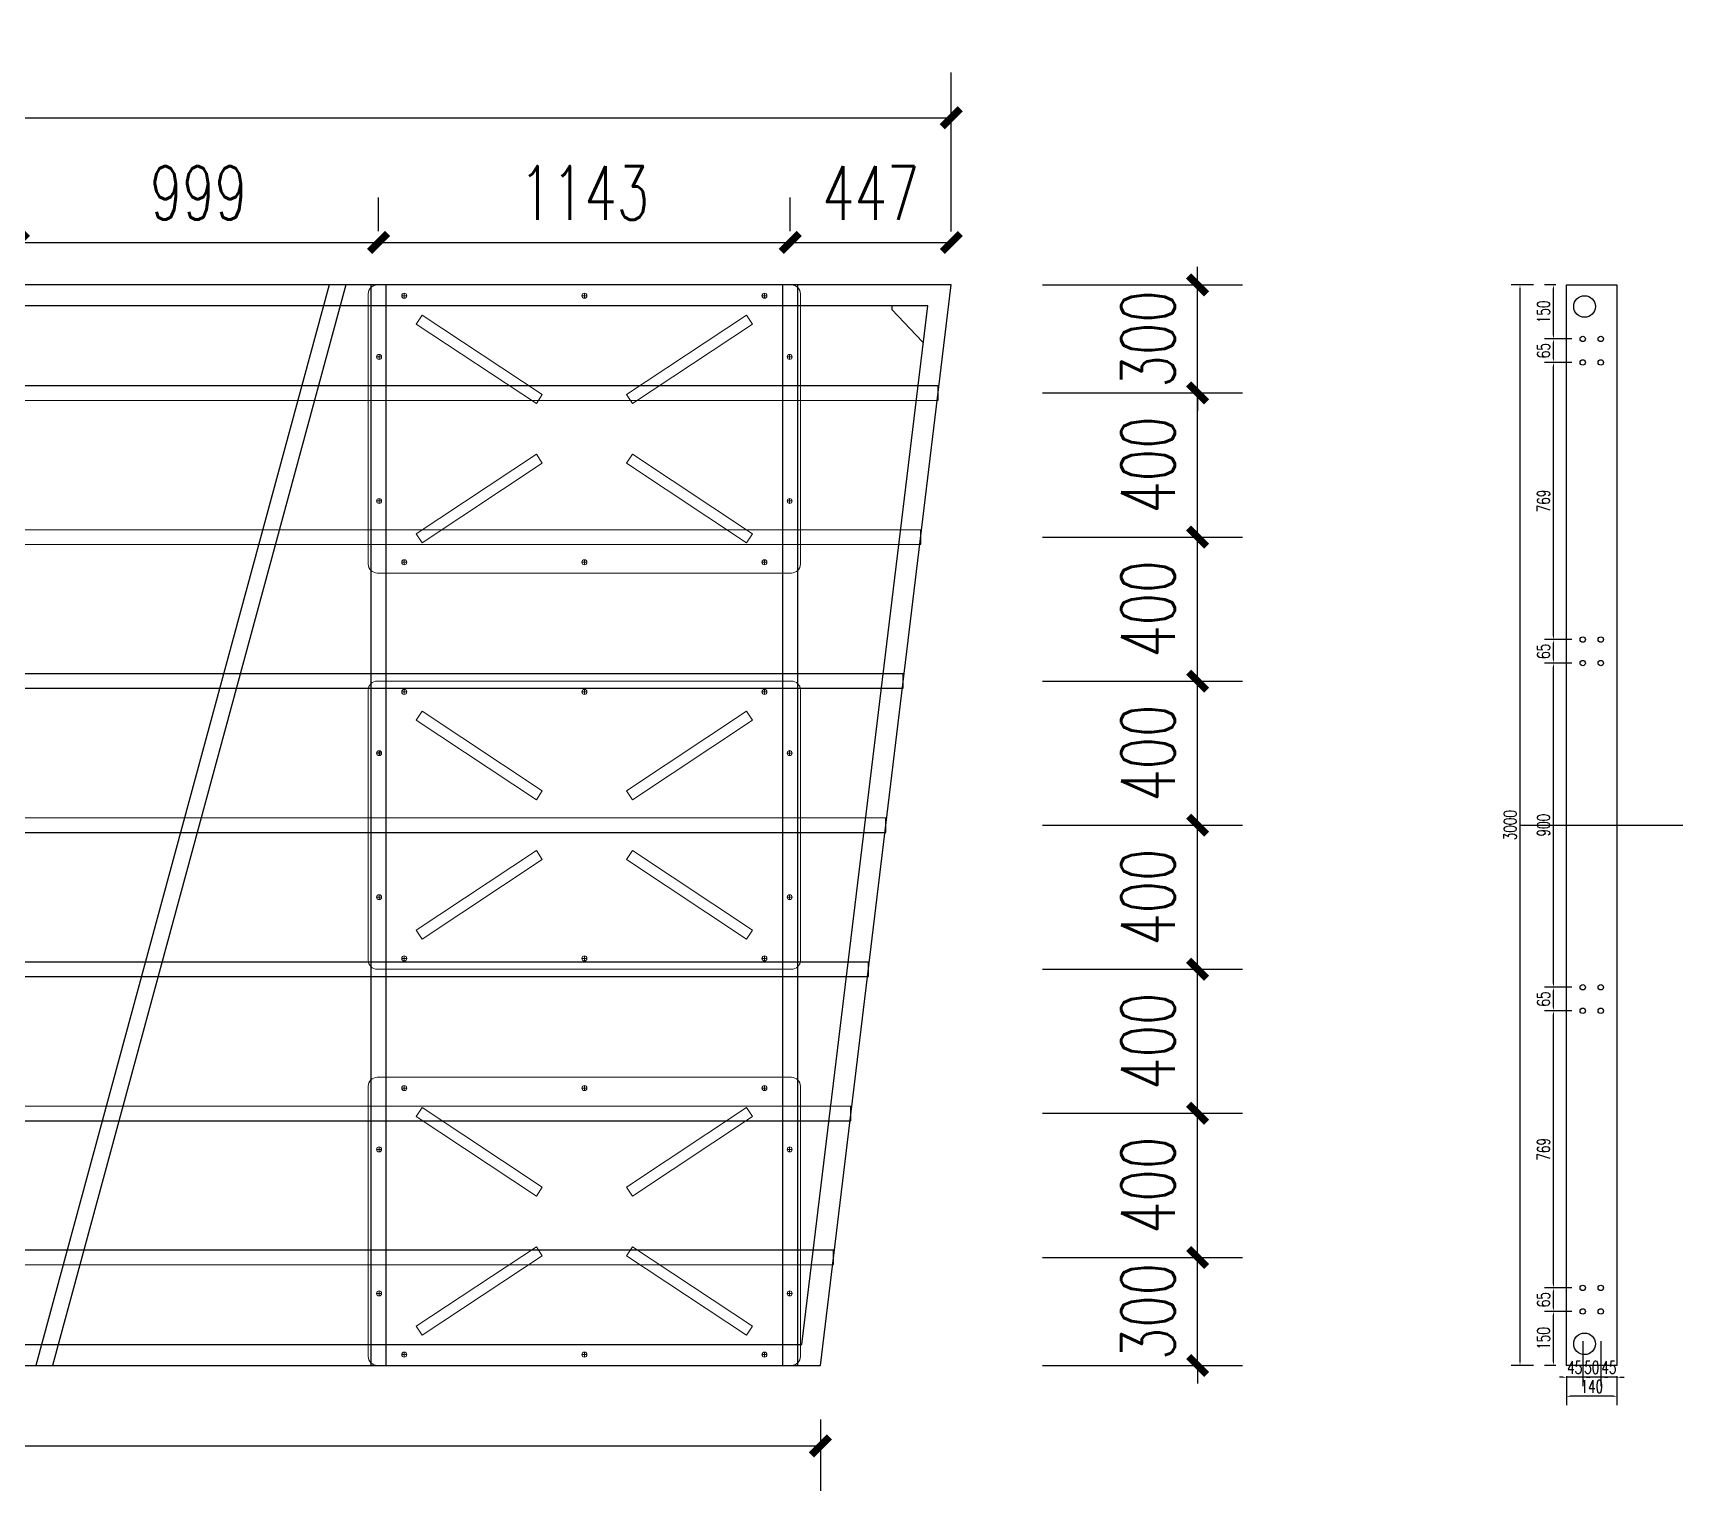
# Model space of a CAD drawing. Extents: x 1254079 to 1500931, y -102737 to 142253.
# Drawn here: x 1340856 to 1345437, y 22656 to 26704 of the extents above; entities that cross this region are included whole.
import ezdxf

# ---------------------------------------------------------------- set-up
doc = ezdxf.new("R2010")
doc.units = 0
doc.header["$LTSCALE"] = 1000
doc.header["$MEASUREMENT"] = 0
for name, color, linetype in [('14#槽钢', 3, 'Continuous'), ('PUB_DIM', 3, 'Continuous'), ('W-float bowl浮筒', 253, 'Continuous'), ('W-FLOAT_BOWL浮筒', 253, 'Continuous'), ('W-STEEL_FRAME钢架', 3, 'Continuous'), ('W-STEEL_KEEL钢龙骨', 5, 'Continuous')]:
    doc.layers.add(name, color=color, linetype=linetype)
doc.styles.add('_TCH_DIM_T3', font='SIMPLEX', dxfattribs={"width": 0.705882, "bigfont": 'GBCBIG'})
doc.styles.add('STANDARD_T3', font='simplex.shx', dxfattribs={"width": 0.7, "bigfont": 'gbcbig.shx'})
doc.dimstyles.new('_TCH_ARCH&&50', dxfattribs={"dimtxt": 148.75, "dimasz": 50, "dimexe": 125, "dimexo": 150, "dimgap": 63.125, "dimtad": 1, "dimdec": 0, "dimzin": 0, "dimdsep": 46, "dimtxsty": '_TCH_DIM_T3', "dimblk": 'ARCHTICK', "dimcen": 0.09, "dimclrt": 7, "dimazin": 2, "dimtfac": 1, "dimtdec": 0, "dimtix": 1, "dimtmove": 2, "dimatfit": 3, "dimfxl": 0, "dimtolj": 1, "dimtzin": 0, "dimarcsym": 0})
doc.dimstyles.new('W&&10', dxfattribs={"dimtxt": 35, "dimasz": 10, "dimexe": 25, "dimexo": 30, "dimgap": 10, "dimtad": 1, "dimdec": 0, "dimzin": 0, "dimdsep": 46, "dimtxsty": 'STANDARD_T3', "dimcen": 0.09, "dimclrd": 1, "dimclre": 1, "dimclrt": 7, "dimazin": 2, "dimtfac": 1, "dimtdec": 0, "dimtix": 1, "dimtmove": 2, "dimatfit": 3, "dimfxl": 0, "dimtolj": 1, "dimtzin": 0, "dimarcsym": 0})

# ---------------------------------------------------------------- blocks, each defined once
blk = doc.blocks.new('*D277')
at = {"layer": 'Defpoints', "color": 0, "transparency": 16777216}
for p in [(1345076.9, 23154.2), (1345158.3, 23154.2), (1345113.3, 23004.2)]:
    blk.add_point(p, dxfattribs=at)
at = {"layer": 'W-STEEL_FRAME钢架', "color": 1, "lineweight": -2, "transparency": 16777216}
for p, q in [((1345128.3, 23154.2), (1345051.9, 23154.2)), ((1345076.9, 23014.2), (1345076.9, 23144.2)), ((1345083.3, 23004.2), (1345051.9, 23004.2))]:
    blk.add_line(p, q, dxfattribs=at)
at = {"layer": 'W-STEEL_FRAME钢架', "color": 1, "transparency": 16777216}
for points in [[(1345075.3, 23144.2), (1345078.6, 23144.2), (1345076.9, 23154.2)], [(1345075.3, 23014.2), (1345078.6, 23014.2), (1345076.9, 23004.2)]]:
    blk.add_solid(points, dxfattribs=at)
at = {"layer": 'W-STEEL_FRAME钢架', "color": 7, "transparency": 16777216, "insert": (1345049.4, 23079.2), "char_height": 35, "attachment_point": 5, "rotation": 90, "style": 'STANDARD_T3'}
blk.add_mtext('\\A1;150', dxfattribs=at)
blk = doc.blocks.new('*D278')
at = {"layer": 'Defpoints', "color": 0, "transparency": 16777216}
for p in [(1345076.9, 23219.5), (1345158.3, 23219.5), (1345158.3, 23154.2)]:
    blk.add_point(p, dxfattribs=at)
at = {"layer": 'W-STEEL_FRAME钢架', "color": 1, "lineweight": -2, "transparency": 16777216}
for p, q in [((1345128.3, 23219.5), (1345051.9, 23219.5)), ((1345076.9, 23164.2), (1345076.9, 23209.5)), ((1345128.3, 23154.2), (1345051.9, 23154.2))]:
    blk.add_line(p, q, dxfattribs=at)
at = {"layer": 'W-STEEL_FRAME钢架', "color": 1, "transparency": 16777216}
for points in [[(1345075.3, 23209.5), (1345078.6, 23209.5), (1345076.9, 23219.5)], [(1345075.3, 23164.2), (1345078.6, 23164.2), (1345076.9, 23154.2)]]:
    blk.add_solid(points, dxfattribs=at)
at = {"layer": 'W-STEEL_FRAME钢架', "color": 7, "transparency": 16777216, "insert": (1345049.4, 23186.8), "char_height": 35, "attachment_point": 5, "rotation": 90, "style": 'STANDARD_T3'}
blk.add_mtext('\\A1;65', dxfattribs=at)
blk = doc.blocks.new('*D279')
at = {"layer": 'Defpoints', "color": 0, "transparency": 16777216}
for p in [(1345076.9, 23988.8), (1345158.3, 23988.8), (1345158.3, 23219.5)]:
    blk.add_point(p, dxfattribs=at)
at = {"layer": 'W-STEEL_FRAME钢架', "color": 1, "lineweight": -2, "transparency": 16777216}
for p, q in [((1345128.3, 23988.8), (1345051.9, 23988.8)), ((1345076.9, 23229.5), (1345076.9, 23978.8)), ((1345128.3, 23219.5), (1345051.9, 23219.5))]:
    blk.add_line(p, q, dxfattribs=at)
at = {"layer": 'W-STEEL_FRAME钢架', "color": 1, "transparency": 16777216}
for points in [[(1345075.3, 23978.8), (1345078.6, 23978.8), (1345076.9, 23988.8)], [(1345075.3, 23229.5), (1345078.6, 23229.5), (1345076.9, 23219.5)]]:
    blk.add_solid(points, dxfattribs=at)
at = {"layer": 'W-STEEL_FRAME钢架', "color": 7, "transparency": 16777216, "insert": (1345049.4, 23604.2), "char_height": 35, "attachment_point": 5, "rotation": 90, "style": 'STANDARD_T3'}
blk.add_mtext('\\A1;769', dxfattribs=at)
blk = doc.blocks.new('*D280')
at = {"layer": 'Defpoints', "color": 0, "transparency": 16777216}
for p in [(1345076.9, 24054.2), (1345158.3, 24054.2), (1345158.3, 23988.8)]:
    blk.add_point(p, dxfattribs=at)
at = {"layer": 'W-STEEL_FRAME钢架', "color": 1, "lineweight": -2, "transparency": 16777216}
for p, q in [((1345128.3, 24054.2), (1345051.9, 24054.2)), ((1345076.9, 23998.8), (1345076.9, 24044.2)), ((1345128.3, 23988.8), (1345051.9, 23988.8))]:
    blk.add_line(p, q, dxfattribs=at)
at = {"layer": 'W-STEEL_FRAME钢架', "color": 1, "transparency": 16777216}
for points in [[(1345075.3, 24044.2), (1345078.6, 24044.2), (1345076.9, 24054.2)], [(1345075.3, 23998.8), (1345078.6, 23998.8), (1345076.9, 23988.8)]]:
    blk.add_solid(points, dxfattribs=at)
at = {"layer": 'W-STEEL_FRAME钢架', "color": 7, "transparency": 16777216, "insert": (1345049.4, 24021.5), "char_height": 35, "attachment_point": 5, "rotation": 90, "style": 'STANDARD_T3'}
blk.add_mtext('\\A1;65', dxfattribs=at)
blk = doc.blocks.new('*D281')
at = {"layer": 'Defpoints', "color": 0, "transparency": 16777216}
for p in [(1345076.9, 24954.2), (1345158.3, 24954.2), (1345158.3, 24054.2)]:
    blk.add_point(p, dxfattribs=at)
at = {"layer": 'W-STEEL_FRAME钢架', "color": 1, "lineweight": -2, "transparency": 16777216}
for p, q in [((1345128.3, 24954.2), (1345051.9, 24954.2)), ((1345076.9, 24064.2), (1345076.9, 24944.2)), ((1345128.3, 24054.2), (1345051.9, 24054.2))]:
    blk.add_line(p, q, dxfattribs=at)
at = {"layer": 'W-STEEL_FRAME钢架', "color": 1, "transparency": 16777216}
for points in [[(1345075.3, 24944.2), (1345078.6, 24944.2), (1345076.9, 24954.2)], [(1345075.3, 24064.2), (1345078.6, 24064.2), (1345076.9, 24054.2)]]:
    blk.add_solid(points, dxfattribs=at)
at = {"layer": 'W-STEEL_FRAME钢架', "color": 7, "transparency": 16777216, "insert": (1345049.4, 24504.2), "char_height": 35, "attachment_point": 5, "rotation": 90, "style": 'STANDARD_T3'}
blk.add_mtext('\\A1;900', dxfattribs=at)
blk = doc.blocks.new('*D282')
at = {"layer": 'Defpoints', "color": 0, "transparency": 16777216}
for p in [(1345076.9, 25854.2), (1345158.3, 25854.2), (1345158.3, 25788.8)]:
    blk.add_point(p, dxfattribs=at)
at = {"layer": 'W-STEEL_FRAME钢架', "color": 1, "lineweight": -2, "transparency": 16777216}
for p, q in [((1345128.3, 25854.2), (1345051.9, 25854.2)), ((1345076.9, 25798.8), (1345076.9, 25844.2)), ((1345128.3, 25788.8), (1345051.9, 25788.8))]:
    blk.add_line(p, q, dxfattribs=at)
at = {"layer": 'W-STEEL_FRAME钢架', "color": 1, "transparency": 16777216}
for points in [[(1345075.3, 25844.2), (1345078.6, 25844.2), (1345076.9, 25854.2)], [(1345075.3, 25798.8), (1345078.6, 25798.8), (1345076.9, 25788.8)]]:
    blk.add_solid(points, dxfattribs=at)
at = {"layer": 'W-STEEL_FRAME钢架', "color": 7, "transparency": 16777216, "insert": (1345049.4, 25821.5), "char_height": 35, "attachment_point": 5, "rotation": 90, "style": 'STANDARD_T3'}
blk.add_mtext('\\A1;65', dxfattribs=at)
blk = doc.blocks.new('*D283')
at = {"layer": 'Defpoints', "color": 0, "transparency": 16777216}
for p in [(1345076.9, 26004.2), (1345113.3, 26004.2), (1345158.3, 25854.2)]:
    blk.add_point(p, dxfattribs=at)
at = {"layer": 'W-STEEL_FRAME钢架', "color": 1, "lineweight": -2, "transparency": 16777216}
for p, q in [((1345083.3, 26004.2), (1345051.9, 26004.2)), ((1345076.9, 25864.2), (1345076.9, 25994.2)), ((1345128.3, 25854.2), (1345051.9, 25854.2))]:
    blk.add_line(p, q, dxfattribs=at)
at = {"layer": 'W-STEEL_FRAME钢架', "color": 1, "transparency": 16777216}
for points in [[(1345075.3, 25994.2), (1345078.6, 25994.2), (1345076.9, 26004.2)], [(1345075.3, 25864.2), (1345078.6, 25864.2), (1345076.9, 25854.2)]]:
    blk.add_solid(points, dxfattribs=at)
at = {"layer": 'W-STEEL_FRAME钢架', "color": 7, "transparency": 16777216, "insert": (1345049.4, 25929.2), "char_height": 35, "attachment_point": 5, "rotation": 90, "style": 'STANDARD_T3'}
blk.add_mtext('\\A1;150', dxfattribs=at)
blk = doc.blocks.new('*D284')
at = {"layer": 'Defpoints', "color": 0, "transparency": 16777216}
for p in [(1345113.3, 23004.2), (1345253.3, 23004.2), (1345113.3, 22918.6)]:
    blk.add_point(p, dxfattribs=at)
at = {"layer": 'W-STEEL_FRAME钢架', "color": 1, "lineweight": -2, "transparency": 16777216}
for p, q in [((1345113.3, 22974.2), (1345113.3, 22893.6)), ((1345253.3, 22974.2), (1345253.3, 22893.6)), ((1345243.3, 22918.6), (1345123.3, 22918.6))]:
    blk.add_line(p, q, dxfattribs=at)
at = {"layer": 'W-STEEL_FRAME钢架', "color": 1, "transparency": 16777216}
for points in [[(1345123.3, 22920.3), (1345123.3, 22916.9), (1345113.3, 22918.6)], [(1345243.3, 22920.3), (1345243.3, 22916.9), (1345253.3, 22918.6)]]:
    blk.add_solid(points, dxfattribs=at)
at = {"layer": 'W-STEEL_FRAME钢架', "color": 7, "transparency": 16777216, "insert": (1345183.3, 22946.1), "char_height": 35, "attachment_point": 5, "style": 'STANDARD_T3'}
blk.add_mtext('\\A1;140', dxfattribs=at)
blk = doc.blocks.new('*D285')
at = {"layer": 'Defpoints', "color": 0, "transparency": 16777216}
for p in [(1345208.3, 23154.2), (1345253.3, 23004.2), (1345208.3, 22971.4)]:
    blk.add_point(p, dxfattribs=at)
at = {"layer": 'W-STEEL_FRAME钢架', "color": 1, "lineweight": -2, "transparency": 16777216}
for p, q in [((1345208.3, 23071.4), (1345208.3, 22946.4)), ((1345198.3, 22971.4), (1345188.3, 22971.4)), ((1345253.3, 22971.4), (1345208.3, 22971.4)), ((1345253.3, 22974.2), (1345253.3, 22946.4)), ((1345263.3, 22971.4), (1345273.3, 22971.4))]:
    blk.add_line(p, q, dxfattribs=at)
at = {"layer": 'W-STEEL_FRAME钢架', "color": 1, "transparency": 16777216}
for points in [[(1345198.3, 22973.1), (1345198.3, 22969.8), (1345208.3, 22971.4)], [(1345263.3, 22973.1), (1345263.3, 22969.8), (1345253.3, 22971.4)]]:
    blk.add_solid(points, dxfattribs=at)
at = {"layer": 'W-STEEL_FRAME钢架', "color": 7, "transparency": 16777216, "insert": (1345230.8, 22998.9), "char_height": 35, "attachment_point": 5, "style": 'STANDARD_T3'}
blk.add_mtext('\\A1;45', dxfattribs=at)
blk = doc.blocks.new('*D286')
at = {"layer": 'Defpoints', "color": 0, "transparency": 16777216}
for p in [(1345158.3, 23154.2), (1345208.3, 23154.2), (1345158.3, 22971.4)]:
    blk.add_point(p, dxfattribs=at)
at = {"layer": 'W-STEEL_FRAME钢架', "color": 1, "lineweight": -2, "transparency": 16777216}
for p, q in [((1345158.3, 23071.4), (1345158.3, 22946.4)), ((1345208.3, 23071.4), (1345208.3, 22946.4)), ((1345148.3, 22971.4), (1345138.3, 22971.4)), ((1345208.3, 22971.4), (1345158.3, 22971.4)), ((1345218.3, 22971.4), (1345228.3, 22971.4))]:
    blk.add_line(p, q, dxfattribs=at)
at = {"layer": 'W-STEEL_FRAME钢架', "color": 1, "transparency": 16777216}
for points in [[(1345148.3, 22973.1), (1345148.3, 22969.8), (1345158.3, 22971.4)], [(1345218.3, 22973.1), (1345218.3, 22969.8), (1345208.3, 22971.4)]]:
    blk.add_solid(points, dxfattribs=at)
at = {"layer": 'W-STEEL_FRAME钢架', "color": 7, "transparency": 16777216, "insert": (1345183.3, 22998.9), "char_height": 35, "attachment_point": 5, "style": 'STANDARD_T3'}
blk.add_mtext('\\A1;50', dxfattribs=at)
blk = doc.blocks.new('*D177')
at = {"layer": 'Defpoints', "color": 0, "transparency": 16777216}
for p in [(1345158.3, 23154.2), (1345113.3, 23004.2), (1345113.3, 22971.4)]:
    blk.add_point(p, dxfattribs=at)
at = {"layer": 'W-STEEL_FRAME钢架', "color": 1, "lineweight": -2, "transparency": 16777216}
for p, q in [((1345158.3, 23071.4), (1345158.3, 22946.4)), ((1345103.3, 22971.4), (1345093.3, 22971.4)), ((1345113.3, 22974.2), (1345113.3, 22946.4)), ((1345158.3, 22971.4), (1345113.3, 22971.4)), ((1345168.3, 22971.4), (1345178.3, 22971.4))]:
    blk.add_line(p, q, dxfattribs=at)
at = {"layer": 'W-STEEL_FRAME钢架', "color": 1, "transparency": 16777216}
for points in [[(1345103.3, 22973.1), (1345103.3, 22969.8), (1345113.3, 22971.4)], [(1345168.3, 22973.1), (1345168.3, 22969.8), (1345158.3, 22971.4)]]:
    blk.add_solid(points, dxfattribs=at)
at = {"layer": 'W-STEEL_FRAME钢架', "color": 7, "transparency": 16777216, "insert": (1345135.8, 22998.9), "char_height": 35, "attachment_point": 5, "style": 'STANDARD_T3'}
blk.add_mtext('\\A1;45', dxfattribs=at)
blk = doc.blocks.new('*D178')
at = {"layer": 'Defpoints', "color": 0, "transparency": 16777216}
for p in [(1344984.1, 26004.2), (1345051.9, 26004.2), (1345051.9, 23004.2)]:
    blk.add_point(p, dxfattribs=at)
at = {"layer": 'W-STEEL_FRAME钢架', "color": 1, "lineweight": -2, "transparency": 16777216}
for p, q in [((1345021.9, 26004.2), (1344959.1, 26004.2)), ((1344984.1, 23014.2), (1344984.1, 25994.2)), ((1345021.9, 23004.2), (1344959.1, 23004.2))]:
    blk.add_line(p, q, dxfattribs=at)
at = {"layer": 'W-STEEL_FRAME钢架', "color": 1, "transparency": 16777216}
for points in [[(1344982.4, 25994.2), (1344985.7, 25994.2), (1344984.1, 26004.2)], [(1344982.4, 23014.2), (1344985.7, 23014.2), (1344984.1, 23004.2)]]:
    blk.add_solid(points, dxfattribs=at)
at = {"layer": 'W-STEEL_FRAME钢架', "color": 7, "transparency": 16777216, "insert": (1344956.6, 24504.2), "char_height": 35, "attachment_point": 5, "rotation": 90, "style": 'STANDARD_T3'}
blk.add_mtext('\\A1;3000', dxfattribs=at)
blk = doc.blocks.new('*D287')
at = {"layer": 'Defpoints', "color": 0, "transparency": 16777216}
for p in [(1345076.9, 25019.5), (1345158.3, 25019.5), (1345158.3, 24954.2)]:
    blk.add_point(p, dxfattribs=at)
at = {"layer": 'W-STEEL_FRAME钢架', "color": 1, "lineweight": -2, "transparency": 16777216}
for p, q in [((1345128.3, 25019.5), (1345051.9, 25019.5)), ((1345076.9, 24964.2), (1345076.9, 25009.5)), ((1345128.3, 24954.2), (1345051.9, 24954.2))]:
    blk.add_line(p, q, dxfattribs=at)
at = {"layer": 'W-STEEL_FRAME钢架', "color": 1, "transparency": 16777216}
for points in [[(1345075.3, 25009.5), (1345078.6, 25009.5), (1345076.9, 25019.5)], [(1345075.3, 24964.2), (1345078.6, 24964.2), (1345076.9, 24954.2)]]:
    blk.add_solid(points, dxfattribs=at)
at = {"layer": 'W-STEEL_FRAME钢架', "color": 7, "transparency": 16777216, "insert": (1345049.4, 24986.8), "char_height": 35, "attachment_point": 5, "rotation": 90, "style": 'STANDARD_T3'}
blk.add_mtext('\\A1;65', dxfattribs=at)
blk = doc.blocks.new('*D288')
at = {"layer": 'Defpoints', "color": 0, "transparency": 16777216}
for p in [(1345076.9, 25788.8), (1345113.3, 25788.8), (1345158.3, 25019.5)]:
    blk.add_point(p, dxfattribs=at)
at = {"layer": 'W-STEEL_FRAME钢架', "color": 1, "lineweight": -2, "transparency": 16777216}
for p, q in [((1345083.3, 25788.8), (1345051.9, 25788.8)), ((1345076.9, 25029.5), (1345076.9, 25778.8)), ((1345128.3, 25019.5), (1345051.9, 25019.5))]:
    blk.add_line(p, q, dxfattribs=at)
at = {"layer": 'W-STEEL_FRAME钢架', "color": 1, "transparency": 16777216}
for points in [[(1345075.3, 25778.8), (1345078.6, 25778.8), (1345076.9, 25788.8)], [(1345075.3, 25029.5), (1345078.6, 25029.5), (1345076.9, 25019.5)]]:
    blk.add_solid(points, dxfattribs=at)
at = {"layer": 'W-STEEL_FRAME钢架', "color": 7, "transparency": 16777216, "insert": (1345049.4, 25404.2), "char_height": 35, "attachment_point": 5, "rotation": 90, "style": 'STANDARD_T3'}
blk.add_mtext('\\A1;769', dxfattribs=at)
blk = doc.blocks.new('_ArchTick')
at = {"color": 0, "linetype": 'ByBlock', "const_width": 0.4}
blk.add_lwpolyline([(-0.5, -0.5), (0.5, 0.5)], dxfattribs=at)
blk = doc.blocks.new('*D1032')
at = {"layer": 'Defpoints', "color": 0, "transparency": 16777216}
for p in [(1341814.9, 26122.1), (1340815.4, 26003.2), (1341814.9, 26003.1)]:
    blk.add_point(p, dxfattribs=at)
at = {"layer": 'PUB_DIM', "color": 0, "lineweight": -2, "transparency": 16777216}
for p, q in [((1340815.5, 26153.2), (1340815.5, 26247.3)), ((1341814.9, 26153.1), (1341814.9, 26247.1)), ((1340815.5, 26122.3), (1341814.9, 26122.1))]:
    blk.add_line(p, q, dxfattribs=at)
at = {"layer": 'PUB_DIM', "color": 0, "lineweight": -2, "transparency": 16777216, "xscale": 50, "yscale": 50, "zscale": 50}
for p, rotation in [((1340815.5, 26122.3), 179.9900889624642), ((1341814.9, 26122.1), 359.9900889624643)]:
    blk.add_blockref('_ArchTick', p, dxfattribs=dict(at, rotation=rotation))
at = {"layer": 'PUB_DIM', "color": 7, "transparency": 16777216, "insert": (1341315.2, 26259.7), "char_height": 148.75, "attachment_point": 5, "rotation": 359.9901, "style": '_TCH_DIM_T3'}
blk.add_mtext('\\A1;999', dxfattribs=at)
blk = doc.blocks.new('*D1033')
at = {"layer": 'Defpoints', "color": 0, "transparency": 16777216}
for p in [(1342957.9, 26121.9), (1341814.9, 26003.1), (1342957.9, 26002.9)]:
    blk.add_point(p, dxfattribs=at)
at = {"layer": 'PUB_DIM', "color": 0, "lineweight": -2, "transparency": 16777216}
for p, q in [((1341814.9, 26153.1), (1341814.9, 26247.1)), ((1342957.9, 26152.9), (1342957.9, 26246.9)), ((1341814.9, 26122.1), (1342957.9, 26121.9))]:
    blk.add_line(p, q, dxfattribs=at)
at = {"layer": 'PUB_DIM', "color": 0, "lineweight": -2, "transparency": 16777216, "xscale": 50, "yscale": 50, "zscale": 50}
for p, rotation in [((1341814.9, 26122.1), 179.9900889624645), ((1342957.9, 26121.9), 359.9900889624645)]:
    blk.add_blockref('_ArchTick', p, dxfattribs=dict(at, rotation=rotation))
at = {"layer": 'PUB_DIM', "color": 7, "transparency": 16777216, "insert": (1342386.4, 26259.5), "char_height": 148.75, "attachment_point": 5, "rotation": 359.9901, "style": '_TCH_DIM_T3'}
blk.add_mtext('\\A1;1143', dxfattribs=at)
blk = doc.blocks.new('*D1034')
at = {"layer": 'Defpoints', "color": 0, "transparency": 16777216}
for p in [(1343405.2, 26121.8), (1342957.9, 26002.9), (1343405.2, 26002.8)]:
    blk.add_point(p, dxfattribs=at)
at = {"layer": 'PUB_DIM', "color": 0, "lineweight": -2, "transparency": 16777216}
for p, q in [((1342957.9, 26152.9), (1342957.9, 26246.9)), ((1343405.2, 26152.8), (1343405.2, 26246.8)), ((1342957.9, 26121.9), (1343405.2, 26121.8))]:
    blk.add_line(p, q, dxfattribs=at)
at = {"layer": 'PUB_DIM', "color": 0, "lineweight": -2, "transparency": 16777216, "xscale": 50, "yscale": 50, "zscale": 50}
for p, rotation in [((1342957.9, 26121.9), 179.9900889624641), ((1343405.2, 26121.8), 359.990088962464)]:
    blk.add_blockref('_ArchTick', p, dxfattribs=dict(at, rotation=rotation))
at = {"layer": 'PUB_DIM', "color": 7, "transparency": 16777216, "insert": (1343181.6, 26259.3), "char_height": 148.75, "attachment_point": 5, "rotation": 359.9901, "style": '_TCH_DIM_T3'}
blk.add_mtext('\\A1;447', dxfattribs=at)
blk = doc.blocks.new('*D1035')
at = {"layer": 'Defpoints', "color": 0, "transparency": 16777216}
for p in [(1343508.5, 23304.1), (1344089, 23304.1), (1343508.5, 23004.2)]:
    blk.add_point(p, dxfattribs=at)
at = {"layer": 'PUB_DIM', "color": 0, "lineweight": -2, "transparency": 16777216}
for p, q in [((1344089, 23304.1), (1344089, 23354.1)), ((1343658.5, 23304.1), (1344214, 23304.1)), ((1344089, 23004.2), (1344089, 23304.1)), ((1343658.5, 23004.2), (1344214, 23004.2)), ((1344089, 23004.2), (1344089, 22954.2))]:
    blk.add_line(p, q, dxfattribs=at)
at = {"layer": 'PUB_DIM', "color": 0, "lineweight": -2, "transparency": 16777216, "xscale": 50, "yscale": 50, "zscale": 50}
for p, rotation in [((1344089, 23304.1), 269.9992561467271), ((1344089, 23004.2), 89.9992561467271)]:
    blk.add_blockref('_ArchTick', p, dxfattribs=dict(at, rotation=rotation))
at = {"layer": 'PUB_DIM', "color": 7, "transparency": 16777216, "insert": (1343951.5, 23154.1), "char_height": 148.75, "attachment_point": 5, "rotation": 89.9993, "style": '_TCH_DIM_T3'}
blk.add_mtext('\\A1;300', dxfattribs=at)
blk = doc.blocks.new('*D1036')
at = {"layer": 'Defpoints', "color": 0, "transparency": 16777216}
for p in [(1343508.5, 23704.2), (1344089, 23704.2), (1343508.5, 23304.1)]:
    blk.add_point(p, dxfattribs=at)
at = {"layer": 'PUB_DIM', "color": 0, "lineweight": -2, "transparency": 16777216}
for p, q in [((1343658.5, 23704.2), (1344214, 23704.2)), ((1344089, 23304.1), (1344089, 23704.2)), ((1343658.5, 23304.1), (1344214, 23304.1))]:
    blk.add_line(p, q, dxfattribs=at)
at = {"layer": 'PUB_DIM', "color": 0, "lineweight": -2, "transparency": 16777216, "xscale": 50, "yscale": 50, "zscale": 50}
for p, rotation in [((1344089, 23704.2), 89.99925614672695), ((1344089, 23304.1), 269.999256146727)]:
    blk.add_blockref('_ArchTick', p, dxfattribs=dict(at, rotation=rotation))
at = {"layer": 'PUB_DIM', "color": 7, "transparency": 16777216, "insert": (1343951.5, 23504.1), "char_height": 148.75, "attachment_point": 5, "rotation": 89.9993, "style": '_TCH_DIM_T3'}
blk.add_mtext('\\A1;400', dxfattribs=at)
blk = doc.blocks.new('*D1037')
at = {"layer": 'Defpoints', "color": 0, "transparency": 16777216}
for p in [(1343508.5, 24104.2), (1344089, 24104.2), (1343508.5, 23704.2)]:
    blk.add_point(p, dxfattribs=at)
at = {"layer": 'PUB_DIM', "color": 0, "lineweight": -2, "transparency": 16777216}
for p, q in [((1343658.5, 24104.2), (1344214, 24104.2)), ((1344089, 23704.2), (1344089, 24104.2)), ((1343658.5, 23704.2), (1344214, 23704.2))]:
    blk.add_line(p, q, dxfattribs=at)
at = {"layer": 'PUB_DIM', "color": 0, "lineweight": -2, "transparency": 16777216, "xscale": 50, "yscale": 50, "zscale": 50}
for p, rotation in [((1344089, 24104.2), 89.99925614673225), ((1344089, 23704.2), 269.9992561467323)]:
    blk.add_blockref('_ArchTick', p, dxfattribs=dict(at, rotation=rotation))
at = {"layer": 'PUB_DIM', "color": 7, "transparency": 16777216, "insert": (1343951.5, 23904.2), "char_height": 148.75, "attachment_point": 5, "rotation": 89.9993, "style": '_TCH_DIM_T3'}
blk.add_mtext('\\A1;400', dxfattribs=at)
blk = doc.blocks.new('*D1038')
at = {"layer": 'Defpoints', "color": 0, "transparency": 16777216}
for p in [(1343508.5, 24504.2), (1344089, 24504.2), (1343508.5, 24104.2)]:
    blk.add_point(p, dxfattribs=at)
at = {"layer": 'PUB_DIM', "color": 0, "lineweight": -2, "transparency": 16777216}
for p, q in [((1343658.5, 24504.2), (1344214, 24504.2)), ((1344089, 24104.2), (1344089, 24504.2)), ((1343658.5, 24104.2), (1344214, 24104.2))]:
    blk.add_line(p, q, dxfattribs=at)
at = {"layer": 'PUB_DIM', "color": 0, "lineweight": -2, "transparency": 16777216, "xscale": 50, "yscale": 50, "zscale": 50}
for p, rotation in [((1344089, 24504.2), 89.99925614673371), ((1344089, 24104.2), 269.9992561467337)]:
    blk.add_blockref('_ArchTick', p, dxfattribs=dict(at, rotation=rotation))
at = {"layer": 'PUB_DIM', "color": 7, "transparency": 16777216, "insert": (1343951.5, 24304.2), "char_height": 148.75, "attachment_point": 5, "rotation": 89.9993, "style": '_TCH_DIM_T3'}
blk.add_mtext('\\A1;400', dxfattribs=at)
blk = doc.blocks.new('*D1039')
at = {"layer": 'Defpoints', "color": 0, "transparency": 16777216}
for p in [(1343508.6, 24904.1), (1344089, 24904.1), (1343508.5, 24504.2)]:
    blk.add_point(p, dxfattribs=at)
at = {"layer": 'PUB_DIM', "color": 0, "lineweight": -2, "transparency": 16777216}
for p, q in [((1343658.6, 24904.1), (1344214, 24904.1)), ((1344089, 24504.2), (1344089, 24904.1)), ((1343658.5, 24504.2), (1344214, 24504.2))]:
    blk.add_line(p, q, dxfattribs=at)
at = {"layer": 'PUB_DIM', "color": 0, "lineweight": -2, "transparency": 16777216, "xscale": 50, "yscale": 50, "zscale": 50}
for p, rotation in [((1344089, 24904.1), 89.99925614673371), ((1344089, 24504.2), 269.9992561467337)]:
    blk.add_blockref('_ArchTick', p, dxfattribs=dict(at, rotation=rotation))
at = {"layer": 'PUB_DIM', "color": 7, "transparency": 16777216, "insert": (1343951.5, 24704.2), "char_height": 148.75, "attachment_point": 5, "rotation": 89.9993, "style": '_TCH_DIM_T3'}
blk.add_mtext('\\A1;400', dxfattribs=at)
blk = doc.blocks.new('*D1040')
at = {"layer": 'Defpoints', "color": 0, "transparency": 16777216}
for p in [(1343508.6, 25304.1), (1344089, 25304.1), (1343508.6, 24904.1)]:
    blk.add_point(p, dxfattribs=at)
at = {"layer": 'PUB_DIM', "color": 0, "lineweight": -2, "transparency": 16777216}
for p, q in [((1343658.6, 25304.1), (1344214, 25304.1)), ((1344089, 24904.1), (1344089, 25304.1)), ((1343658.6, 24904.1), (1344214, 24904.1))]:
    blk.add_line(p, q, dxfattribs=at)
at = {"layer": 'PUB_DIM', "color": 0, "lineweight": -2, "transparency": 16777216, "xscale": 50, "yscale": 50, "zscale": 50}
for p, rotation in [((1344089, 25304.1), 89.9992561467015), ((1344089, 24904.1), 269.9992561467015)]:
    blk.add_blockref('_ArchTick', p, dxfattribs=dict(at, rotation=rotation))
at = {"layer": 'PUB_DIM', "color": 7, "transparency": 16777216, "insert": (1343951.5, 25104.1), "char_height": 148.75, "attachment_point": 5, "rotation": 89.9993, "style": '_TCH_DIM_T3'}
blk.add_mtext('\\A1;400', dxfattribs=at)
blk = doc.blocks.new('*D1041')
at = {"layer": 'Defpoints', "color": 0, "transparency": 16777216}
for p in [(1343508.6, 25704.1), (1344089, 25704.1), (1343508.6, 25304.1)]:
    blk.add_point(p, dxfattribs=at)
at = {"layer": 'PUB_DIM', "color": 0, "lineweight": -2, "transparency": 16777216}
for p, q in [((1343658.6, 25704.1), (1344214, 25704.1)), ((1344089, 25304.1), (1344089, 25704.1)), ((1343658.6, 25304.1), (1344214, 25304.1))]:
    blk.add_line(p, q, dxfattribs=at)
at = {"layer": 'PUB_DIM', "color": 0, "lineweight": -2, "transparency": 16777216, "xscale": 50, "yscale": 50, "zscale": 50}
for p, rotation in [((1344089, 25704.1), 89.99925614673093), ((1344089, 25304.1), 269.9992561467309)]:
    blk.add_blockref('_ArchTick', p, dxfattribs=dict(at, rotation=rotation))
at = {"layer": 'PUB_DIM', "color": 7, "transparency": 16777216, "insert": (1343951.5, 25504.1), "char_height": 148.75, "attachment_point": 5, "rotation": 89.9993, "style": '_TCH_DIM_T3'}
blk.add_mtext('\\A1;400', dxfattribs=at)
blk = doc.blocks.new('*D1042')
at = {"layer": 'Defpoints', "color": 0, "transparency": 16777216}
for p in [(1343508.6, 26004.1), (1344089, 26004.1), (1343508.6, 25704.1)]:
    blk.add_point(p, dxfattribs=at)
at = {"layer": 'PUB_DIM', "color": 0, "lineweight": -2, "transparency": 16777216}
for p, q in [((1344089, 26004.1), (1344089, 26054.1)), ((1343658.6, 26004.1), (1344214, 26004.1)), ((1344089, 25704.1), (1344089, 26004.1)), ((1343658.6, 25704.1), (1344214, 25704.1)), ((1344089, 25704.1), (1344089, 25654.1))]:
    blk.add_line(p, q, dxfattribs=at)
at = {"layer": 'PUB_DIM', "color": 0, "lineweight": -2, "transparency": 16777216, "xscale": 50, "yscale": 50, "zscale": 50}
for p, rotation in [((1344089, 26004.1), 269.9992561467388), ((1344089, 25704.1), 89.99925614673876)]:
    blk.add_blockref('_ArchTick', p, dxfattribs=dict(at, rotation=rotation))
at = {"layer": 'PUB_DIM', "color": 7, "transparency": 16777216, "insert": (1343951.5, 25854.1), "char_height": 148.75, "attachment_point": 5, "rotation": 89.9993, "style": '_TCH_DIM_T3'}
blk.add_mtext('\\A1;300', dxfattribs=at)
blk = doc.blocks.new('*D1044')
at = {"layer": 'Defpoints', "color": 0, "transparency": 16777216}
for p in [(1335246.1, 23004.2), (1343041.8, 23004.2), (1343041.8, 22780.7)]:
    blk.add_point(p, dxfattribs=at)
at = {"layer": 'PUB_DIM', "color": 0, "lineweight": -2, "transparency": 16777216}
for p, q in [((1335246.1, 22854.2), (1335246.1, 22655.7)), ((1343041.8, 22854.2), (1343041.8, 22655.7)), ((1335246.1, 22780.7), (1343041.8, 22780.7))]:
    blk.add_line(p, q, dxfattribs=at)
at = {"layer": 'PUB_DIM', "color": 0, "lineweight": -2, "transparency": 16777216, "xscale": 50, "yscale": 50, "zscale": 50, "rotation": 180}
blk.add_blockref('_ArchTick', (1335246.1, 22780.7), dxfattribs=at)
at = {"layer": 'PUB_DIM', "color": 0, "lineweight": -2, "transparency": 16777216, "xscale": 50, "yscale": 50, "zscale": 50}
blk.add_blockref('_ArchTick', (1343041.8, 22780.7), dxfattribs=at)
at = {"layer": 'PUB_DIM', "color": 7, "transparency": 16777216, "insert": (1339143.9, 22918.2), "char_height": 148.75, "attachment_point": 5, "style": '_TCH_DIM_T3'}
blk.add_mtext('\\A1;7796', dxfattribs=at)
blk = doc.blocks.new('*D1045')
at = {"layer": 'Defpoints', "color": 0, "transparency": 16777216}
for p in [(1343405.2, 26468.4), (1334882.7, 26004.3), (1343405.2, 26004.3)]:
    blk.add_point(p, dxfattribs=at)
at = {"layer": 'PUB_DIM', "color": 0, "lineweight": -2, "transparency": 16777216}
for p, q in [((1334882.7, 26154.3), (1334882.7, 26593.4)), ((1343405.2, 26154.3), (1343405.2, 26593.4)), ((1334882.7, 26468.4), (1343405.2, 26468.4))]:
    blk.add_line(p, q, dxfattribs=at)
at = {"layer": 'PUB_DIM', "color": 0, "lineweight": -2, "transparency": 16777216, "xscale": 50, "yscale": 50, "zscale": 50, "rotation": 180}
blk.add_blockref('_ArchTick', (1334882.7, 26468.4), dxfattribs=at)
at = {"layer": 'PUB_DIM', "color": 0, "lineweight": -2, "transparency": 16777216, "xscale": 50, "yscale": 50, "zscale": 50}
blk.add_blockref('_ArchTick', (1343405.2, 26468.4), dxfattribs=at)
at = {"layer": 'PUB_DIM', "color": 7, "transparency": 16777216, "insert": (1339143.9, 26605.9), "char_height": 148.75, "attachment_point": 5, "style": '_TCH_DIM_T3'}
blk.add_mtext('\\A1;8522', dxfattribs=at)
blk = doc.blocks.new('$matou$00000145')
at = {"layer": 'W-float bowl浮筒', "lineweight": 0}
for p, q in [((-600, -375), (-600, 375)), ((-575, 400), (575, 400)), ((-507, 370), (-493, 370)), ((-500, 377), (-500, 363)), ((-7, 370), (7, 370)), ((0, 377), (0, 363)), ((493, 370), (507, 370)), ((500, 377), (500, 363)), ((600, 375), (600, -375)), ((-577, 200), (-563, 200)), ((-570, 207), (-570, 193)), ((563, 200), (577, 200)), ((570, 207), (570, 193)), ((-577, -200), (-563, -200)), ((-570, -193), (-570, -207)), ((563, -200), (577, -200)), ((570, -193), (570, -207)), ((-500, -377), (-500, -363)), ((0, -377), (0, -363)), ((500, -377), (500, -363)), ((575, -400), (-575, -400)), ((-507, -370), (-493, -370)), ((-7, -370), (7, -370)), ((493, -370), (507, -370))]:
    blk.add_line(p, q, dxfattribs=at)
at = {"layer": 'W-float bowl浮筒', "lineweight": 0, "ltscale": 100}
for points in [[(-450.2, 316.3), (-116.8, 95.4), (-133.3, 70.3), (-466.8, 291.3)], [(450.2, 316.3), (116.8, 95.4), (133.3, 70.3), (466.8, 291.3)], [(-450.2, -316.3), (-116.8, -95.4), (-133.3, -70.3), (-466.8, -291.3)], [(450.2, -316.3), (116.8, -95.4), (133.3, -70.3), (466.8, -291.3)]]:
    blk.add_lwpolyline(points, close=True, dxfattribs=at)
at = {"layer": 'W-float bowl浮筒', "lineweight": 0}
for centre in [(-500, 370), (0, 370), (500, 370), (-570, 200), (570, 200), (-570, -200), (570, -200), (-500, -370), (0, -370), (500, -370)]:
    blk.add_circle(centre, 7, dxfattribs=at)
for centre, start, end in [((-575, 375), 90, 180), ((575, 375), 0, 90), ((-575, -375), 180, 270), ((575, -375), 270, 0)]:
    blk.add_arc(centre, 25, start, end, dxfattribs=at)

msp = doc.modelspace()

# ---------------------------------------------------------------- linework, layer by layer
at = {"layer": '14#槽钢'}
for points in [[(1343405.2, 26004.3), (1334882.7, 26004.3), (1335246.1, 23004.2), (1343041.8, 23004.2)], [(1343339.7, 25946.3), (1334948.2, 25946.3), (1335297.5, 23062.2), (1342990.4, 23062.2)]]:
    msp.add_lwpolyline(points, close=True, dxfattribs=at)
at = {"layer": 'PUB_DIM'}
for p, q in [((1341823.4, 24704.2), (1341809.4, 24704.2)), ((1341816.4, 24711.2), (1341816.4, 24697.2))]:
    msp.add_line(p, q, dxfattribs=at)
at = {"layer": 'W-STEEL_FRAME钢架'}
for p, q in [((1341677.7, 26004.3), (1340863.7, 23004.3)), ((1341724.2, 26004.3), (1340910.2, 23004.3)), ((1344984.1, 24504.2), (1345436.6, 24504.2))]:
    msp.add_line(p, q, dxfattribs=at)
for points in [[(1341836.4, 26004.2), (1341793.4, 26004.2), (1341793.4, 23004.2), (1341836.4, 23004.2)], [(1342979.4, 26004.2), (1342936.4, 26004.2), (1342936.4, 23004.2), (1342979.4, 23004.2)], [(1345113.3, 23004.2), (1345113.3, 26004.2), (1345253.3, 26004.2), (1345253.3, 23004.2)]]:
    msp.add_lwpolyline(points, close=True, dxfattribs=at)
at = {"layer": 'W-STEEL_FRAME钢架', "color": 1}
msp.add_lwpolyline([(1343325.5, 25846.3), (1343327.6, 25846.3), (1343339.7, 25946.3), (1343240.4, 25946.3), (1343240.4, 25936.3)], close=True, dxfattribs=at)
at = {"layer": 'W-STEEL_FRAME钢架'}
for centre in [(1345163.3, 25944.2), (1345163.3, 23064.2)]:
    msp.add_circle(centre, 30, dxfattribs=at)
at = {"layer": 'W-STEEL_FRAME钢架', "color": 1}
for centre in [(1345158.3, 25854.2), (1345208.3, 25854.2), (1345158.3, 25788.8), (1345208.3, 25788.8), (1345158.3, 25019.5), (1345208.3, 25019.5), (1345158.3, 24954.2), (1345208.3, 24954.2), (1345158.3, 24054.2), (1345208.3, 24054.2), (1345158.3, 23988.8), (1345208.3, 23988.8), (1345158.3, 23219.5), (1345208.3, 23219.5), (1345158.3, 23154.2), (1345208.3, 23154.2)]:
    msp.add_circle(centre, 7.5, dxfattribs=at)
at = {"layer": 'W-STEEL_KEEL钢龙骨'}
for points in [[(1334919.2, 25683.5), (1343368.8, 25683.7), (1343368.8, 25723.7), (1334919.2, 25723.5)], [(1334967.6, 25283.3), (1343320.4, 25284.3), (1343320.4, 25324.3), (1334967.6, 25323.3)], [(1335015.9, 24884.4), (1343271.9, 24884.2), (1343271.9, 24924.2), (1335015.9, 24924.4)], [(1335064.4, 24484.2), (1343223.5, 24484.1), (1343223.5, 24524.1), (1335064.4, 24524.2)], [(1335112.9, 24084), (1343175, 24084), (1343175, 24124), (1335112.9, 24124)], [(1335161.4, 23683.7), (1343126.4, 23683), (1343126.4, 23723), (1335161.4, 23723.7)], [(1335209.8, 23284), (1343078.1, 23284.2), (1343078.1, 23324.2), (1335209.8, 23324)]]:
    msp.add_lwpolyline(points, close=True, dxfattribs=at)

# ---------------------------------------------------------------- block references
at = {"layer": 'W-FLOAT_BOWL浮筒', "yscale": -1, "rotation": 180}
for p in [(1342386.4, 25604.2), (1342386.4, 24504.2), (1342386.4, 23404.2)]:
    msp.add_blockref('$matou$00000145', p, dxfattribs=at)

# ---------------------------------------------------------------- dimensions: what is measured, and where the dimension line sits
at = {"layer": 'PUB_DIM'}
for p1, p2, distance, picture, middle in [((1334882.7341, 26004.2672), (1343405.1602, 26004.2672), 464.1243, '*D1045', (1339143.9472, 26605.8915)), ((1340815.447, 26003.241), (1341814.8989, 26003.0681), 119.0143, '*D1032', (1341315.2173, 26259.6688)), ((1341814.9, 26003.1), (1342957.9, 26002.9), 119, '*D1033', (1342386.4, 26259.5)), ((1342957.9, 26002.9), (1343405.2, 26002.8), 119, '*D1034', (1343181.6, 26259.3)), ((1343508.6, 25704.1), (1343508.6, 26004.1), -580.5, '*D1042', (1343951.5, 25854.1)), ((1343508.6, 25304.1), (1343508.6, 25704.1), -580.5, '*D1041', (1343951.5, 25504.1)), ((1343508.6, 24904.1), (1343508.6, 25304.1), -580.5, '*D1040', (1343951.5, 25104.1)), ((1343508.5, 24504.2), (1343508.6, 24904.1), -580.5, '*D1039', (1343951.5, 24704.2)), ((1343508.5, 24104.2), (1343508.5, 24504.2), -580.5, '*D1038', (1343951.5, 24304.2)), ((1343508.5, 23704.2), (1343508.5, 24104.2), -580.5, '*D1037', (1343951.5, 23904.2)), ((1343508.5, 23304.1), (1343508.5, 23704.2), -580.5, '*D1036', (1343951.5, 23504.1)), ((1343508.5, 23004.2), (1343508.5, 23304.1), -580.5, '*D1035', (1343951.5, 23154.1)), ((1335246.1, 23004.2), (1343041.8, 23004.2), -223.5, '*D1044', (1339143.9, 22918.2))]:
    dim = msp.add_aligned_dim(p1=p1, p2=p2, distance=distance, dimstyle='_TCH_ARCH&&50', dxfattribs=at)
    dim.commit()
    dim.dimension.update_dxf_attribs({"geometry": picture, "text_midpoint": middle})
at = {"layer": 'W-STEEL_FRAME钢架'}
for base, p1, p2, angle, picture, middle in [((1344984.1, 26004.2), (1345051.9, 23004.2), (1345051.9, 26004.2), 90, '*D178', (1344956.6, 24504.2)), ((1345076.9, 26004.2), (1345158.3, 25854.2), (1345113.3, 26004.2), 90, '*D283', (1345049.4, 25929.2)), ((1345076.9, 25854.2), (1345158.3, 25788.8), (1345158.3, 25854.2), 90, '*D282', (1345049.4, 25821.5)), ((1345076.9, 25788.8), (1345158.3, 25019.5), (1345113.3, 25788.8), 90, '*D288', (1345049.4, 25404.2)), ((1345076.9, 25019.5), (1345158.3, 24954.2), (1345158.3, 25019.5), 90, '*D287', (1345049.4, 24986.8)), ((1345076.9, 24954.2), (1345158.3, 24054.2), (1345158.3, 24954.2), 90, '*D281', (1345049.4, 24504.2)), ((1345076.9, 24054.2), (1345158.3, 23988.8), (1345158.3, 24054.2), 90, '*D280', (1345049.4, 24021.5)), ((1345076.9, 23988.8), (1345158.3, 23219.5), (1345158.3, 23988.8), 90, '*D279', (1345049.4, 23604.2)), ((1345076.9, 23219.5), (1345158.3, 23154.2), (1345158.3, 23219.5), 90, '*D278', (1345049.4, 23186.8)), ((1345076.9, 23154.2), (1345113.3, 23004.2), (1345158.3, 23154.2), 90, '*D277', (1345049.4, 23079.2)), ((1345113.3, 22918.6), (1345253.3, 23004.2), (1345113.3, 23004.2), 180, '*D284', (1345183.3, 22946.1))]:
    dim = msp.add_linear_dim(base=base, p1=p1, p2=p2, angle=angle, dimstyle='W&&10', dxfattribs=at)
    dim.commit()
    dim.dimension.update_dxf_attribs({"geometry": picture, "text_midpoint": middle})
for base, p1, p2, picture, middle in [((1345113.3, 22971.4), (1345158.3, 23154.2), (1345113.3, 23004.2), '*D177', (1345135.8, 22998.9)), ((1345158.3, 22971.4), (1345208.3, 23154.2), (1345158.3, 23154.2), '*D286', (1345183.3, 22998.9)), ((1345208.3, 22971.4), (1345253.3, 23004.2), (1345208.3, 23154.2), '*D285', (1345230.8, 22998.9))]:
    dim = msp.add_linear_dim(base=base, p1=p1, p2=p2, angle=180, dimstyle='W&&10', override={"dimfxlon": 1}, dxfattribs=at)
    dim.commit()
    dim.dimension.update_dxf_attribs({"geometry": picture, "text_midpoint": middle})

doc.saveas('drawing.dxf')
